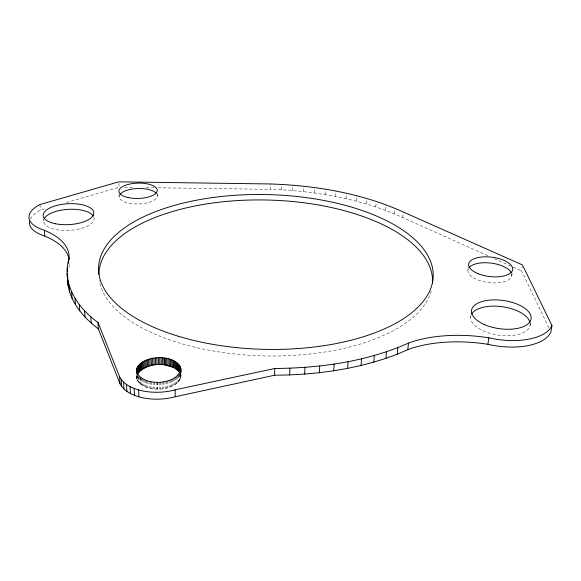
<?xml version="1.0" encoding="UTF-8"?>
<svg xmlns="http://www.w3.org/2000/svg" width="581" height="581" viewBox="0 0 581 581"><rect width="100%" height="100%" fill="white"/><g stroke="black" fill="none" stroke-linecap="round" stroke-linejoin="round"><path stroke-width="0.44" stroke-dasharray="2.9 2.18" d="M487.735 255.72L402.771 217.577C361.367 198.68 315.672 190.938 270.434 189.348L270.572 183.966M281.502 189.82L281.662 184.438M292.526 190.583L292.722 185.194M303.485 191.636L303.703 186.24M314.35 192.979L314.597 187.576M325.084 194.599L325.36 189.188M335.665 196.509L335.963 191.084M180.698 374.142C181.73 393.01 137.072 394.797 136.789 375.82M346.058 198.702L346.385 193.255M356.233 201.171L356.589 195.71M366.168 203.916L366.553 198.433M375.82 206.938L376.227 201.433M385.159 210.22L385.595 204.694M394.158 213.772L394.615 208.216M402.771 217.577L403.258 211.992M467.923 270.042L468.235 267.485M470.704 316.783L470.908 315.207M511.723 275.953L512.181 272.743M548.929 327.916L521.556 270.899L522.181 266.635M69.48 264.37L68.616 269.199M530.083 325.345L530.453 322.956M30.365 219.052A44.105 18.41 -3.2 0 1 40.423 210.126L45.601 208.623M66.343 202.587L119.047 187.249L118.844 182.746M124.479 187.322L133.55 187.445M146.238 187.627L154.401 187.736M158.025 187.786L270.434 189.348M494.337 258.683L512.486 266.824M513.306 267.195L521.556 270.899M39.958 204.527L40.423 210.126M43.422 218.746L43.619 221.179M119.04 194.446L119.141 196.792M136.898 376.379L137.036 379.785M136.695 376.452L136.796 379.001M136.651 378.209L136.513 374.81L136.6 377.41M140.311 377.396L140.573 384.223M140.137 377.272L140.399 384.099M139.353 376.619L139.622 383.438M138.685 376.786L138.924 382.756M138.075 376.074L138.314 382.044M137.559 375.348L137.799 381.303M137.131 374.592L137.37 380.555M142.962 379.037L143.216 385.878M141.946 378.485L142.2 385.319M141.001 377.897L141.263 384.731M146.412 380.453L146.652 387.302M145.199 380.025L145.446 386.866M144.044 379.553L144.299 386.394M150.348 381.456L150.573 388.304M148.99 381.165L149.223 388.021M147.676 380.831L147.915 387.687M153.166 381.87L153.384 388.725M151.743 381.688L151.968 388.544M156.086 382.073L156.296 388.929M154.619 382L154.829 388.856M159.049 382.066L159.245 388.921M157.567 382.102L157.771 388.958M157.269 382.095L157.473 388.95M163.457 381.659L163.646 388.507M157.342 193.633L157.407 195.971M162.005 381.848L162.193 388.696M160.53 381.986L160.726 388.842M166.297 381.121L166.471 387.97M164.895 381.419L165.069 388.268M169.006 380.395L169.165 387.237M167.669 380.78L167.844 387.629M172.695 378.965L172.847 385.799M171.518 379.487L171.678 386.321M170.291 379.959L170.451 386.801M175.818 377.185L175.963 384.005M174.852 377.817L174.99 384.637M173.806 378.405L173.951 385.239M179.471 373.648L179.594 380.446M178.912 374.396L179.042 381.201M178.265 375.13L178.396 381.935M177.532 375.842L177.67 382.654M176.718 376.524L176.856 383.344M180.945 373.968L180.989 376.51M180.836 373.917L180.902 377.309M180.611 372.167L180.713 378.1M180.313 372.101L180.437 378.892M179.95 373.728L180.059 379.676M431.269 290.863A166.892 77.963 1.4 0 1 261.058 355.833A166.892 77.963 1.4 0 1 99.3 280.34M530.141 323.457A29.994 14.329 8.1 0 1 498.309 335.099A29.994 14.329 8.1 0 1 471.198 314.975M93.962 217.432A25.295 10.531 -3.3 0 1 68.885 230.396A25.295 10.531 -3.3 0 1 43.793 219.792M511.708 274.014A22.107 9.819 7.1 0 1 488.832 282.613A22.107 9.819 7.1 0 1 468.293 268.807M156.855 193.989A19.137 7.727 -1.5 0 1 138.844 203.96A19.137 7.727 -1.5 0 1 119.454 195.274"/><path stroke-width="0.87" d="M44.374 230.279L48.608 232.175A98.77 43.074 -6 0 1 69.052 258.349C61.23 283.608 77.919 308.388 97.986 322.419L98.363 328.89L119.998 383.78C123.717 390.933 131.531 394.622 138.917 396.845A39.995 21.889 -2.3 0 0 175.251 396.736L274.573 375.239L274.777 368.492C320.284 368.071 366.589 361.738 408.458 343.102L414.05 341.178A110.477 59.182 8.9 0 1 481.576 336.784L488.795 337.786A51.782 24.504 8 0 0 551.95 325.585L522.435 264.929L403.258 211.992C361.694 193.226 315.904 185.557 270.572 183.966L118.8 181.846L39.958 204.527A44.221 18.265 -3.1 0 0 44.374 230.279L44.839 236.082L49.065 237.992A98.479 43.393 -6.1 0 1 69.277 259.772M274.573 375.239L289.701 374.927L289.948 368.187M98.363 328.89C81.928 316.456 66.394 297.973 67.701 276.142M289.701 374.927L304.662 374.077L304.967 367.345M304.662 374.077L319.368 372.69L319.717 365.972M136.433 373.169C135.358 353.43 181.897 351.766 180.923 372.334M319.368 372.69L333.719 370.787L334.119 364.084M333.719 370.787L347.634 368.376L348.077 361.687M347.634 368.376L361.019 365.485L361.505 358.818M361.019 365.485L373.794 362.137L374.324 355.499M373.794 362.137L385.9 358.361L386.459 351.745M385.9 358.361L397.259 354.192L397.854 347.605M397.259 354.192L407.826 349.653L408.458 343.102M407.826 349.653L413.403 347.714A110.092 59.545 9 0 1 480.719 343.284L487.909 344.286L488.795 337.786M551.95 325.585L550.89 331.991A51.622 24.678 8.1 0 1 487.909 344.286M180.408 373.38C170.85 360.59 146.739 361.709 137.356 374.244L137.08 367.482M97.986 322.419L119.664 376.953C123.412 384.092 131.255 387.73 138.641 389.938A40.133 21.751 -2.3 0 0 175.106 389.836L274.777 368.492M67.098 273.513L67.541 279.643M71.623 292.12L72.066 298.387M68.623 261.087L68.747 262.808M68.507 261.435L68.631 263.164M69.197 285.888L69.647 292.112M67.381 267.427L67.694 271.77M67.701 279.679L68.144 285.852M74.993 298.336L75.428 304.647M79.306 304.517L79.735 310.864M84.579 310.61L84.993 317.001M136.324 370.627C140.573 387.28 177.808 385.806 180.865 368.95M90.81 316.587L91.21 323.021M119.664 376.953L119.998 383.78M123.63 382.189L123.956 389.052M121.313 379.647L121.647 386.488M126.571 384.528L126.89 391.405M130.1 386.626L130.405 393.519M134.146 388.442L134.436 395.341M136.753 368.26L136.993 374.186M136.513 369.044L136.688 373.278M136.375 369.836L136.513 373.227M139.287 364.519L139.549 371.266M138.612 365.231L138.874 371.985M138.009 365.965L138.278 372.719M138.641 389.938L138.917 396.845M137.501 366.713L137.77 373.474M142.781 361.934L143.035 368.666M141.8 362.537L142.054 369.269M140.892 363.169L141.147 369.908M140.05 363.829L140.311 370.569M146.1 360.351L146.339 367.069M144.938 360.837L145.177 367.562M143.827 361.367L144.073 368.093M148.576 359.494L148.809 366.204M147.313 359.9L147.552 366.611M152.585 358.535L152.803 365.238M151.22 358.804L151.438 365.514M149.876 359.123L150.101 365.834M155.388 358.136L155.592 364.839M153.98 358.31L154.19 365.013M158.243 357.932L158.439 364.628M156.812 358.005L157.008 364.708M162.52 357.998L162.702 364.694M161.104 357.925L161.286 364.621M159.673 357.903L159.862 364.599M165.302 358.288L165.469 364.991M164.35 358.172L164.525 364.868L173.603 367.308L173.465 360.59M163.922 358.121L164.096 364.817M169.253 359.087L169.412 365.798M167.967 358.775L168.134 365.478M166.653 358.506L166.82 365.209M172.811 360.3L172.956 367.01M171.678 359.85L171.831 366.56M170.487 359.45L170.647 366.153M175.847 361.869L175.985 368.594M174.903 361.309L175.041 368.027M175.106 389.836L175.251 396.736M173.886 360.786L174.031 367.497M179.442 365.144L179.565 371.891M178.883 364.44L179.013 371.179M178.244 363.757L178.374 370.489M177.525 363.096L177.655 369.828M176.726 362.464L176.856 369.196M180.764 368.165L180.844 372.392M180.575 367.388L180.662 372.457M180.284 366.626L180.393 372.53M179.907 365.877L180.03 372.624M98.893 274.305A166.892 77.963 1.4 0 1 268.545 200.053A166.892 77.963 1.4 0 1 432.54 283.114M44.839 236.082A44.105 18.41 -3.2 0 1 29.58 221.477M471.627 314.11A29.994 14.329 8.1 0 1 502.507 306.739A29.994 14.329 8.1 0 1 529.981 322.491M44.388 218.405A25.295 10.531 -3.3 0 1 68.885 209.305A25.295 10.531 -3.3 0 1 93.367 216.11M469.027 267.638A22.107 9.819 7.1 0 1 490.858 263.077A22.107 9.819 7.1 0 1 511.229 272.685M120.064 194.286A19.137 7.727 -1.5 0 1 137.712 188.535A19.137 7.727 -1.5 0 1 156.107 193.045M178.512 336.305A167.379 77.389 1.4 0 0 433.179 277.035A167.379 77.389 1.4 0 0 185.985 202.42A167.379 77.389 1.4 0 0 178.512 336.305M484.329 324.532A30.089 14.235 8 0 0 531.07 318.984A30.089 14.235 8 0 0 488.512 300.232A30.089 14.235 8 0 0 484.329 324.532M55.544 223.772A25.361 10.451 -3.2 0 0 93.81 213.14A25.361 10.451 -3.2 0 0 56.096 205.63A25.361 10.451 -3.2 0 0 55.544 223.772M477.865 273.578A22.165 9.746 7 0 0 512.58 269.94A22.165 9.746 7 0 0 481.482 257.027A22.165 9.746 7 0 0 477.865 273.578M128.154 197.562A19.188 7.662 -1.5 0 0 157.255 190.51A19.188 7.662 -1.5 0 0 128.822 184.271A19.188 7.662 -1.5 0 0 128.154 197.562"/></g></svg>
